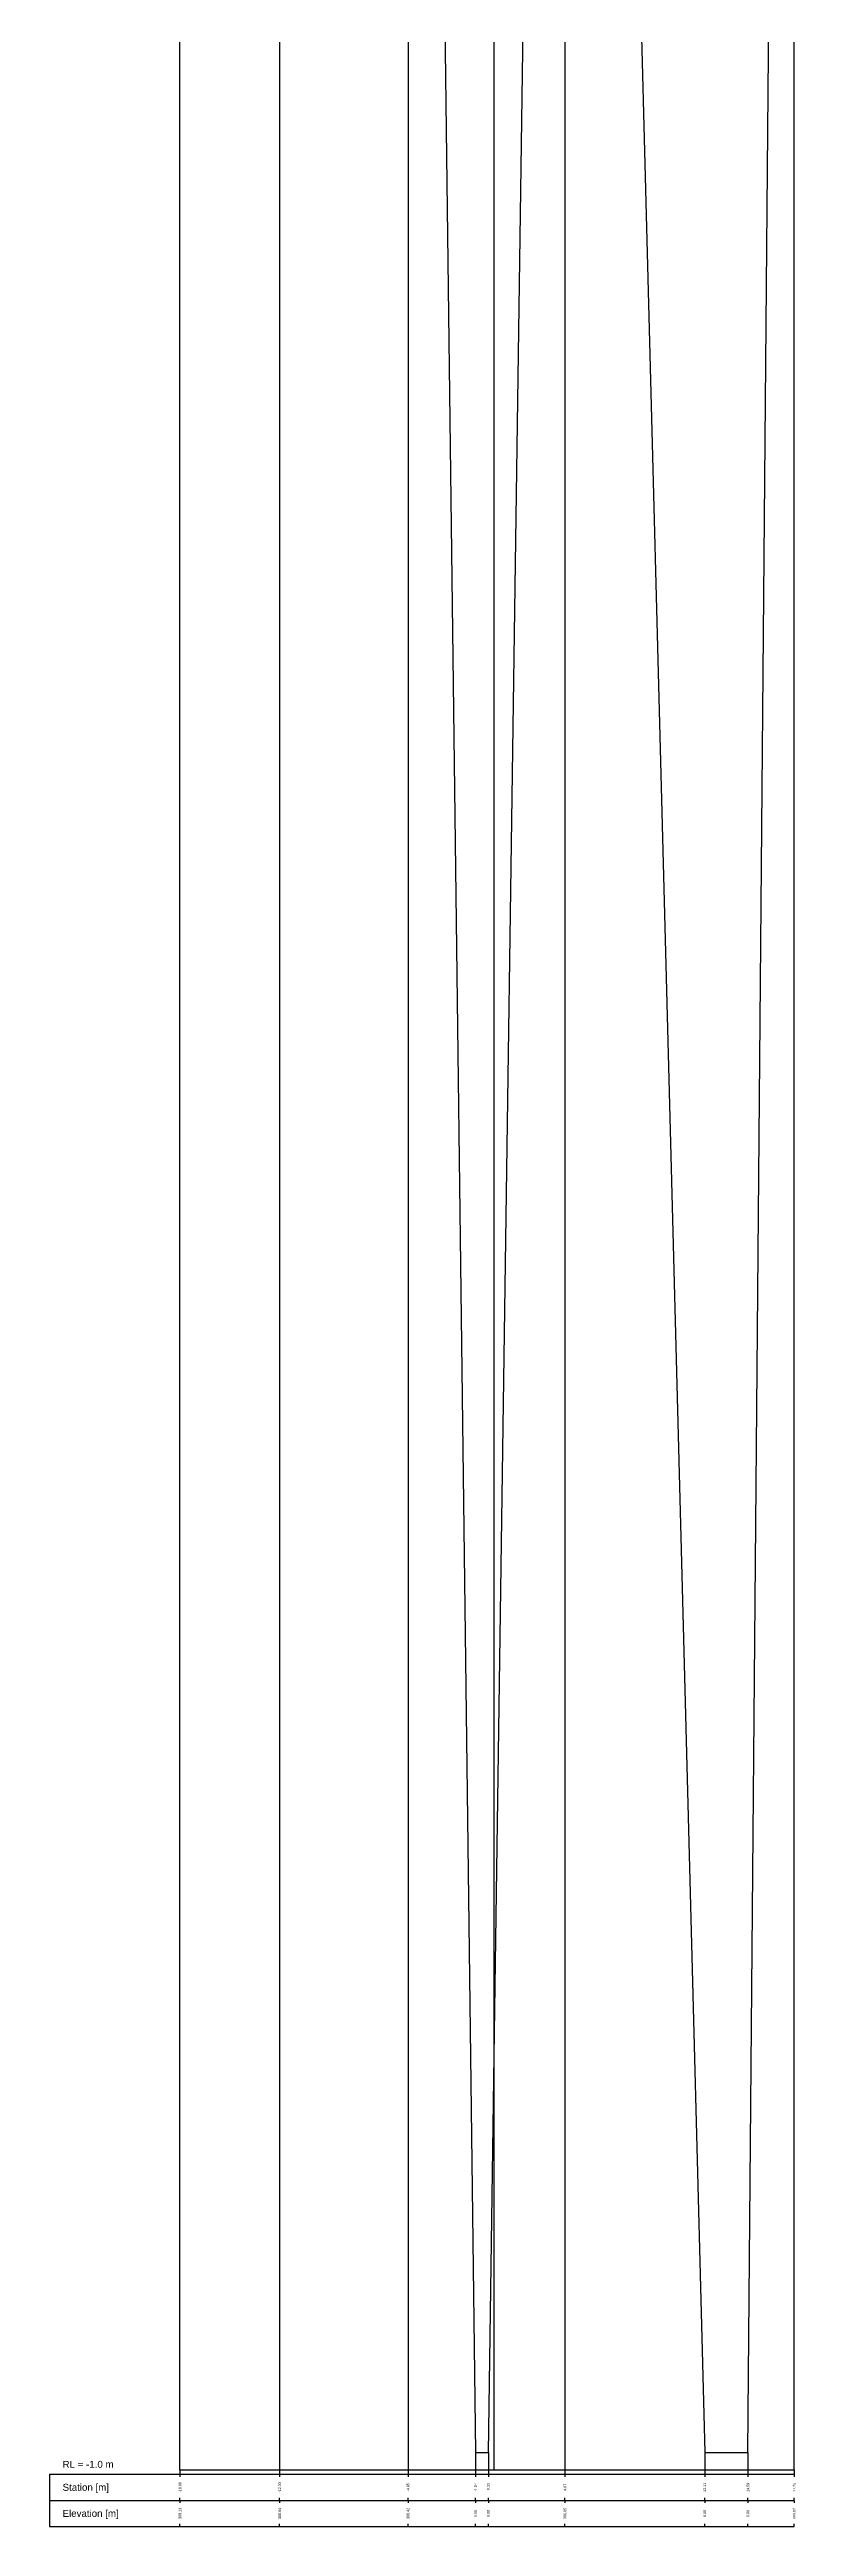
# Model space of a CAD drawing. Header units: millimetres. Extents: x -8 to 40, y -264 to 300.
# Drawn here: x -7.5 to 35.4, y -124.2 to 18.1 of the extents above; entities that cross this region are included whole.
import ezdxf
from ezdxf.enums import TextEntityAlignment as Align

# ---------------------------------------------------------------- set-up
doc = ezdxf.new("R2010")
doc.units = ezdxf.units.MM
doc.styles.get("Standard").update_dxf_attribs({"font": 'arial.ttf'})

msp = doc.modelspace()

# ---------------------------------------------------------------- linework, layer by layer
at = {"layer": 'axis', "color": 1}
msp.add_line((18.06, -121), (18.06, 190), dxfattribs=at)
at = {"layer": 'band'}
for p, q in [((0, -121.25), (0, -121.4)), ((5.73, -121.25), (5.73, -121.4)), ((13.11, -121.25), (13.11, -121.4)), ((16.99, -121.25), (16.99, -121.4)), ((17.73, -121.25), (17.73, -121.4)), ((22.13, -121.25), (22.13, -121.4)), ((30.17, -121.25), (30.17, -121.4)), ((32.65, -121.25), (32.65, -121.4)), ((35.31, -121.25), (35.31, -121.4)), ((0, -122.75), (0, -122.6)), ((0, -122.75), (0, -122.9)), ((5.73, -122.75), (5.73, -122.6)), ((5.73, -122.75), (5.73, -122.9)), ((13.11, -122.75), (13.11, -122.6)), ((13.11, -122.75), (13.11, -122.9)), ((16.99, -122.75), (16.99, -122.6)), ((16.99, -122.75), (16.99, -122.9)), ((17.73, -122.75), (17.73, -122.6)), ((17.73, -122.75), (17.73, -122.9)), ((22.13, -122.75), (22.13, -122.6)), ((22.13, -122.75), (22.13, -122.9)), ((30.17, -122.75), (30.17, -122.6)), ((30.17, -122.75), (30.17, -122.9)), ((32.65, -122.75), (32.65, -122.6)), ((32.65, -122.75), (32.65, -122.9)), ((35.31, -122.75), (35.31, -122.6)), ((35.31, -122.75), (35.31, -122.9)), ((0, -124.25), (0, -124.1)), ((5.73, -124.25), (5.73, -124.1)), ((13.11, -124.25), (13.11, -124.1)), ((16.99, -124.25), (16.99, -124.1)), ((17.73, -124.25), (17.73, -124.1)), ((22.13, -124.25), (22.13, -124.1)), ((30.17, -124.25), (30.17, -124.1)), ((32.65, -124.25), (32.65, -124.1)), ((35.31, -124.25), (35.31, -124.1))]:
    msp.add_line(p, q, dxfattribs=at)
at = {"layer": 'frame'}
for p, q in [((0, -121), (0, 190)), ((35.31, -121), (35.31, 190)), ((-7.5, -121.25), (35.31, -121.25)), ((-7.5, -121.25), (-7.5, -122.75)), ((0, -121), (35.31, -121)), ((-7.5, -122.75), (35.31, -122.75)), ((-7.5, -122.75), (-7.5, -124.25)), ((-7.5, -124.25), (35.31, -124.25))]:
    msp.add_line(p, q, dxfattribs=at)
at = {"layer": 'marker', "color": 253}
for p, q in [((5.73, 186.64), (5.73, -121)), ((22.13, 186.85), (22.13, -121)), ((13.11, 186.42), (13.11, -121)), ((16.99, -120), (16.99, -121)), ((17.73, -120), (17.73, -121)), ((30.17, -120), (30.17, -121)), ((32.65, -120), (32.65, -121)), ((0, -121), (0, -121.25)), ((5.73, -121), (5.73, -121.25)), ((13.11, -121), (13.11, -121.25)), ((16.99, -121), (16.99, -121.25)), ((17.73, -121), (17.73, -121.25)), ((22.13, -121), (22.13, -121.25)), ((30.17, -121), (30.17, -121.25)), ((32.65, -121), (32.65, -121.25)), ((35.31, -121), (35.31, -121.25))]:
    msp.add_line(p, q, dxfattribs=at)
at = {"layer": 'profile'}
msp.add_lwpolyline([(0, 188.13), (5.73, 186.64), (13.11, 186.42), (16.99, -120), (17.73, -120), (22.13, 186.85), (30.17, -120), (32.65, -120), (35.31, 189.02)], dxfattribs=at)

# ---------------------------------------------------------------- texts
msp.add_text('RL = -1.0 m', height=0.4).set_placement((-6.75, -121), align=Align.BOTTOM_LEFT)
for s, p in [('Station [m]', (-6.75, -122)), ('Elevation [m]', (-6.75, -123.5))]:
    msp.add_text(s, height=0.4).set_placement(p, align=Align.MIDDLE_LEFT)
for s, p in [('-18.06', (0, -122)), ('-12.33', (5.73, -122)), ('-4.95', (13.11, -122)), ('-1.07', (16.99, -122)), ('-0.33', (17.73, -122)), ('4.07', (22.13, -122)), ('12.11', (30.17, -122)), ('14.59', (32.65, -122)), ('17.25', (35.31, -122)), ('308.13', (0, -123.5)), ('306.64', (5.73, -123.5)), ('306.42', (13.11, -123.5)), ('0.00', (16.99, -123.5)), ('0.00', (17.73, -123.5)), ('306.85', (22.13, -123.5)), ('0.00', (30.17, -123.5)), ('0.00', (32.65, -123.5)), ('309.02', (35.31, -123.5))]:
    msp.add_text(s, height=0.15, rotation=90).set_placement(p, align=Align.MIDDLE)

doc.saveas('drawing.dxf')
